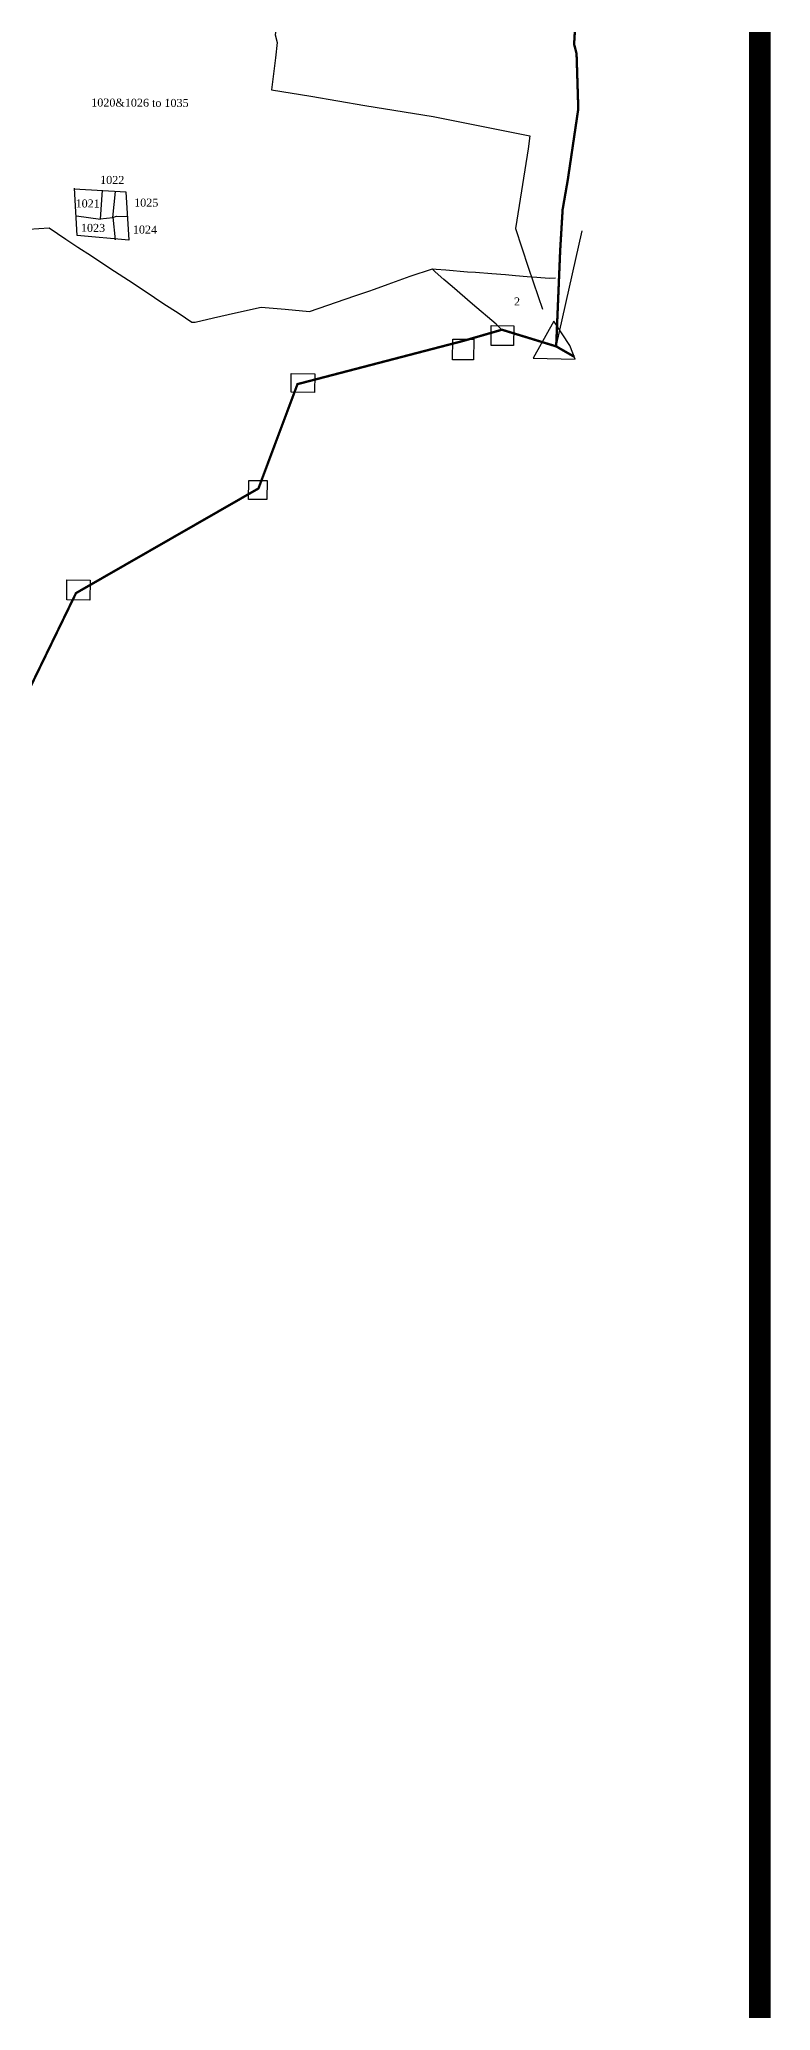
# Model space of a CAD drawing. Header units: feet. Extents: x 349593 to 350015, y 1571769 to 1572365.
# Drawn here: x 349963.7 to 350014.6, y 1571952.5 to 1572089.8 of the extents above; entities that cross this region are included whole.
import ezdxf

# ---------------------------------------------------------------- set-up
doc = ezdxf.new("R2010")
doc.units = ezdxf.units.FT
doc.header["$LTSCALE"] = 15
doc.header["$MEASUREMENT"] = 0
doc.layers.add('PLOTNO', color=7, linetype='Continuous')
doc.layers.add('VILLAGE BOUNDRY', color=7, linetype='Continuous')
doc.styles.get("Standard").update_dxf_attribs({"font": 'TIMES.TTF'})

msp = doc.modelspace()

# ---------------------------------------------------------------- linework, layer by layer
at = {"lineweight": -3, "const_width": 1.5}
msp.add_lwpolyline([(349593.84, 1572363.79), (349593.84, 1571769.79), (350013.84, 1571769.79), (350013.84, 1572363.79)], close=True, dxfattribs=at)
at = {"layer": 'PLOTNO', "color": 0, "extrusion": (5.24297e-06, -4.3916e-06, 1)}
for p, q in [((349991.22, 1572073.6, -0.97), (349991.01, 1572073.81, -0.97)), ((349991.82, 1572073.08, -0.97), (349991.22, 1572073.6, -0.97)), ((349992.4, 1572072.58, -0.97), (349991.82, 1572073.08, -0.97)), ((349993.81, 1572071.36, -0.97), (349992.4, 1572072.58, -0.97)), ((349995.47, 1572069.95, -0.97), (349993.81, 1572071.36, -0.97)), ((349995.82, 1572069.61, -0.97), (349995.47, 1572069.95, -0.97))]:
    msp.add_line(p, q, dxfattribs=at)
at = {"layer": 'PLOTNO', "color": 0, "extrusion": (-3.55122e-05, 6.11968e-05, 1), "elevation": 82.8}
for points in [[(349964.12, 1572105.27), (349964.84, 1572105.66), (349967.39, 1572106.96), (349971.37, 1572106.18), (349973.27, 1572105.81), (349973.67, 1572105.58), (349974.23, 1572105.46), (349974.21, 1572101.64), (349974.21, 1572099.17), (349974.22, 1572095.73), (349976.51, 1572095.51), (349980.74, 1572095.08), (349980.08, 1572090.12), (349980.21, 1572089.57), (349980.1, 1572088.51), (349979.83, 1572086.29), (349982.56, 1572085.83), (349986.31, 1572085.19), (349991.09, 1572084.43), (349995.15, 1572083.6), (349997.81, 1572083.07), (349997.69, 1572082.16), (349996.9, 1572077.2), (349996.82, 1572076.61), (349997.71, 1572073.93), (349998.4, 1572071.88), (349998.69, 1572071.01)], [(349962.95, 1572079.72), (349962.91, 1572080.65), (349962.87, 1572081.51), (349959.85, 1572081.05), (349959.56, 1572083.26), (349959.54, 1572083.37), (349959.05, 1572084.3), (349958.45, 1572085.48), (349958.7, 1572087.11), (349959.72, 1572088.61), (349960.57, 1572089.85), (349960.89, 1572090.35), (349960.84, 1572091.06), (349960.64, 1572092.89), (349960.57, 1572093.35), (349960.9, 1572094.17), (349962.1, 1572097.28), (349962.22, 1572097.62), (349962.5, 1572098.66), (349962.84, 1572100.17), (349963.16, 1572101.62), (349963.51, 1572102.87), (349963.83, 1572104.04), (349964.12, 1572105.27), (349962.21, 1572105.83)], [(349966.07, 1572079.39), (349969.67, 1572079.17), (349969.88, 1572075.8), (349966.28, 1572076.13), (349966.1, 1572079.42)], [(349966.24, 1572077.5), (349967.91, 1572077.28), (349968.04, 1572079.28)], [(349967.88, 1572077.3), (349968.77, 1572077.39), (349968.95, 1572079.2)], [(349968.76, 1572077.39), (349969.03, 1572077.49), (349969.8, 1572077.46)], [(349968.76, 1572077.41), (349968.93, 1572075.84)]]:
    msp.add_lwpolyline(points, dxfattribs=at)
at = {"layer": 'PLOTNO', "color": 0, "extrusion": (5.24297e-06, -4.3916e-06, 1), "elevation": -6.04}
msp.add_lwpolyline([(349917.3, 1572075.79), (349919.48, 1572075.84), (349922.67, 1572075.98), (349926.34, 1572076.06), (349927.41, 1572076.14), (349928.99, 1572075.29), (349930.69, 1572074.36), (349930.76, 1572074.27), (349930.93, 1572074.1), (349932.37, 1572073.3), (349934.95, 1572071.91), (349935.99, 1572071.36), (349936.2, 1572071.52), (349937.53, 1572072.83), (349938.24, 1572073.51), (349938.76, 1572073.67), (349941.02, 1572074.35), (349942.68, 1572074.86), (349942.76, 1572074.93), (349943.27, 1572077.15), (349943.7, 1572079.05), (349945.16, 1572080.89), (349945.34, 1572081.11), (349945.49, 1572081.08), (349948.9, 1572079.73), (349951.61, 1572078.68), (349951.34, 1572075.46), (349951.39, 1572075.42), (349953.13, 1572075.53), (349955.57, 1572075.68), (349955.65, 1572075.67), (349956.91, 1572075.9), (349958.1, 1572076.16), (349958.45, 1572076.21), (349959.75, 1572076.3), (349961.11, 1572076.42), (349962.88, 1572076.57), (349964.34, 1572076.67), (349965.49, 1572075.88), (349966.33, 1572075.33), (349967.27, 1572074.72), (349968.55, 1572073.87), (349969.86, 1572073.02), (349971.08, 1572072.22), (349972.26, 1572071.41), (349973.38, 1572070.69), (349974.26, 1572070.1), (349974.49, 1572070.1), (349975.78, 1572070.4), (349977.32, 1572070.75), (349979.11, 1572071.14), (349980.77, 1572071), (349982.47, 1572070.84), (349985.63, 1572071.93), (349986.6, 1572072.26), (349987, 1572072.39), (349987.94, 1572072.74), (349989.49, 1572073.29), (349991.03, 1572073.81), (349991.28, 1572073.8), (349991.97, 1572073.74), (349993.48, 1572073.61), (349994.04, 1572073.58), (349995.17, 1572073.49), (349996.13, 1572073.41), (349996.82, 1572073.34), (349997.62, 1572073.28), (349998.31, 1572073.23), (349999.16, 1572073.17), (349999.6, 1572073.19)], dxfattribs=at)
at = {"layer": 'VILLAGE BOUNDRY', "lineweight": -3, "const_width": 0.164}
for points, elevation in [([(349999.65, 1572068.41), (349999.93, 1572075.12), (350000.1, 1572077.95), (350000.46, 1572080.02), (350001.19, 1572084.96), (350001.07, 1572088.81), (350000.9, 1572089.46), (350001.19, 1572094.54)], -0.98), ([(349999.65, 1572068.41), (349995.87, 1572069.57), (349993.21, 1572068.8), (349981.63, 1572065.78), (349978.91, 1572058.51), (349966.2, 1572051.22), (349959.98, 1572038.42), (349956.58, 1572031.97), (349955.59, 1572027.68), (349955.74, 1572023.52), (349954.17, 1572019.39), (349946.38, 1572015.01), (349943.78, 1572013.52), (349939.44, 1572011.45), (349935.6, 1572004.13), (349922.35, 1571999.88), (349916.51, 1571993.4), (349913.56, 1571989.82)], -0.97)]:
    msp.add_lwpolyline(points, dxfattribs=dict(at, elevation=elevation))
at = {"layer": 'VILLAGE BOUNDRY', "extrusion": (4.00751e-07, 9.12274e-07, 1), "elevation": 0.6}
for points in [[(349999.65, 1572068.41), (350001.46, 1572076.45)], [(349999.48, 1572070.17), (349998.04, 1572067.58), (350000.98, 1572067.52), (350000.6, 1572068.48), (349999.48, 1572070.17)]]:
    msp.add_lwpolyline(points, dxfattribs=at)
for points in [[(349995.13, 1572069.86), (349996.69, 1572069.85), (349996.67, 1572068.46), (349995.12, 1572068.48)], [(349992.45, 1572068.92), (349993.91, 1572068.91), (349993.89, 1572067.47), (349992.43, 1572067.48)], [(349981.2, 1572066.52), (349982.83, 1572066.5), (349982.81, 1572065.2), (349981.18, 1572065.22)], [(349978.24, 1572059.07), (349979.52, 1572059.06), (349979.5, 1572057.73), (349978.22, 1572057.75)], [(349965.56, 1572052.15), (349967.18, 1572052.13), (349967.16, 1572050.73), (349965.55, 1572050.75)]]:
    msp.add_lwpolyline(points, close=True, dxfattribs=at)
at = {"layer": 'VILLAGE BOUNDRY', "color": 0, "lineweight": -3, "const_width": 0.164, "elevation": -0.97}
msp.add_lwpolyline([(350000.92, 1572067.68), (349999.65, 1572068.41)], dxfattribs=at)

# ---------------------------------------------------------------- texts
at = {"layer": 'PLOTNO', "color": 0, "extrusion": (-3.55122e-05, 6.11968e-05, 1)}
for s, height, p in [('1020&1026 to 1035', 0.5576, (349967.26, 1572085.12, 82.8)), ('1022', 0.558, (349967.88, 1572079.73, 82.8)), ('1021', 0.558, (349966.17, 1572078.09, 82.8)), ('1025', 0.558, (349970.25, 1572078.15, 82.8)), ('1023', 0.558, (349966.54, 1572076.39, 82.8)), ('1024', 0.558, (349970.16, 1572076.27, 82.8))]:
    msp.add_text(s, height=height, rotation=359.7254, dxfattribs=at).set_placement(p)
at = {"layer": 'PLOTNO', "color": 0, "extrusion": (5.24297e-06, -4.3916e-06, 1)}
msp.add_text('2', height=0.558, rotation=359.7254, dxfattribs=at).set_placement((349996.71, 1572071.26, -6.04))

doc.saveas('drawing.dxf')
